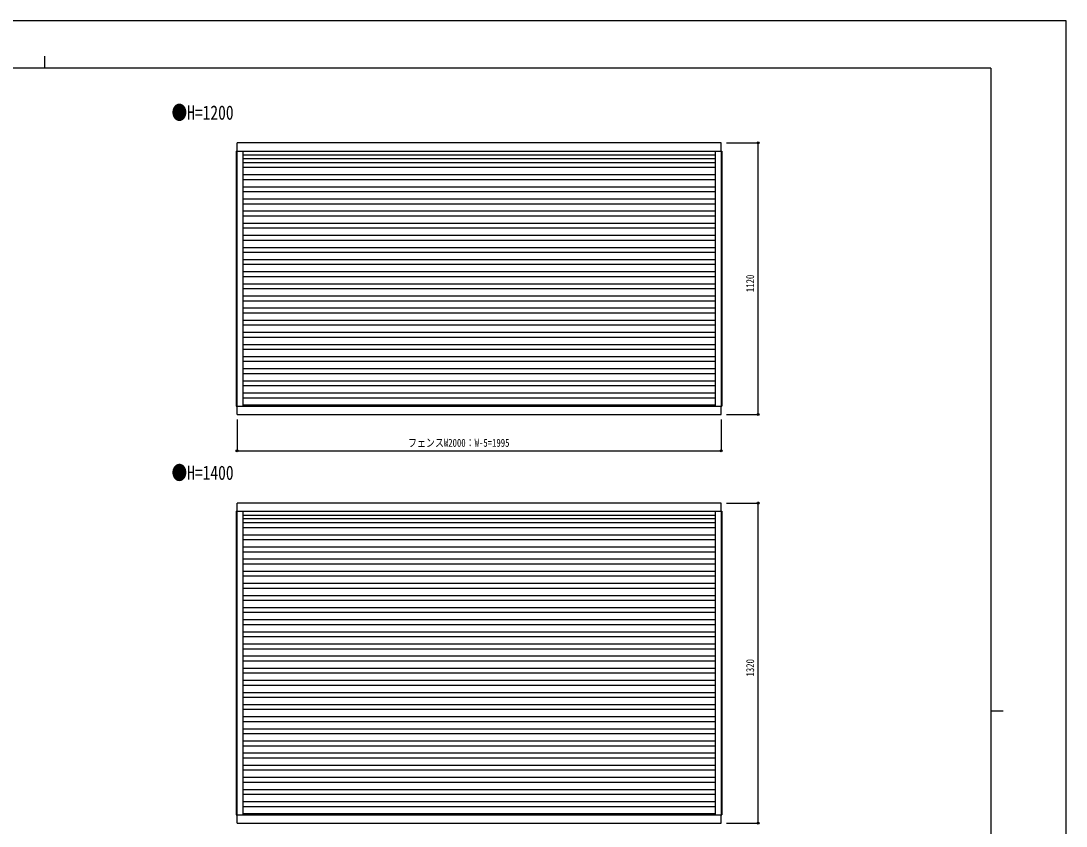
# Model space of a CAD drawing. Units: millimetres, scale not verified. Extents: x -4205 to 4205, y -2970 to 2970.
# Drawn here: x -103 to 4205, y -350 to 2970 of the extents above; entities that cross this region are included whole.
import ezdxf
from ezdxf.enums import TextEntityAlignment as Align

# ---------------------------------------------------------------- set-up
doc = ezdxf.new("R2010")
doc.units = ezdxf.units.MM
doc.header["$LTSCALE"] = 10
for name, color, linetype in [('0-1_USER1', 3, 'Continuous'), ('0-2_YKK_A1', 4, 'Continuous'), ('0-3_YKK_D', 6, 'Continuous'), ('0-4_YKK_ZWAK', 7, 'Continuous')]:
    doc.layers.add(name, color=color, linetype=linetype)
doc.styles.add('ＭＳ ゴシック', font='')
doc.styles.get('ＭＳ ゴシック').set_extended_font_data('MS Gothic')

msp = doc.modelspace()

# ---------------------------------------------------------------- linework, layer by layer
at = {"layer": '0-2_YKK_A1'}
for p, q in [((2782.99, 2466.91), (787.99, 2466.91)), ((787.99, 2432.91), (787.99, 2466.91)), ((2782.99, 2432.91), (2782.99, 2466.91)), ((784.99, 2432.91), (2785.99, 2432.91)), ((784.99, 2432.91), (784.99, 1380.91)), ((787.19, 2432.91), (787.19, 1380.91)), ((812.19, 2432.91), (812.19, 1380.91)), ((2758.79, 2431.91), (812.19, 2431.91)), ((2758.79, 2415.91), (812.19, 2415.91)), ((2758.79, 2432.91), (2758.79, 1380.91)), ((2783.79, 2432.91), (2783.79, 1380.91)), ((2785.99, 2432.91), (2785.99, 1380.91)), ((2758.79, 2401.91), (812.19, 2401.91)), ((2758.79, 2384.91), (812.19, 2384.91)), ((2758.79, 2364.91), (812.19, 2364.91)), ((2758.79, 2334.91), (812.19, 2334.91)), ((2758.79, 2314.91), (812.19, 2314.91)), ((2758.79, 2284.91), (812.19, 2284.91)), ((2758.79, 2264.91), (812.19, 2264.91)), ((2758.79, 2234.91), (812.19, 2234.91)), ((2758.79, 2214.91), (812.19, 2214.91)), ((2758.79, 2184.91), (812.19, 2184.91)), ((2758.79, 2164.91), (812.19, 2164.91)), ((2758.79, 2134.91), (812.19, 2134.91)), ((2758.79, 2114.91), (812.19, 2114.91)), ((2758.79, 2084.91), (812.19, 2084.91)), ((2758.79, 2064.91), (812.19, 2064.91)), ((2758.79, 2034.91), (812.19, 2034.91)), ((2758.79, 2014.91), (812.19, 2014.91)), ((2758.79, 1984.91), (812.19, 1984.91)), ((2758.79, 1964.91), (812.19, 1964.91)), ((2758.79, 1934.91), (812.19, 1934.91)), ((2758.79, 1914.91), (812.19, 1914.91)), ((2758.79, 1884.91), (812.19, 1884.91)), ((2758.79, 1864.91), (812.19, 1864.91)), ((2758.79, 1834.91), (812.19, 1834.91)), ((2758.79, 1814.91), (812.19, 1814.91)), ((2758.79, 1784.91), (812.19, 1784.91)), ((2758.79, 1764.91), (812.19, 1764.91)), ((2758.79, 1734.91), (812.19, 1734.91)), ((2758.79, 1714.91), (812.19, 1714.91)), ((2758.79, 1684.91), (812.19, 1684.91)), ((2758.79, 1664.91), (812.19, 1664.91)), ((2758.79, 1634.91), (812.19, 1634.91)), ((2758.79, 1614.91), (812.19, 1614.91)), ((2758.79, 1584.91), (812.19, 1584.91)), ((2758.79, 1564.91), (812.19, 1564.91)), ((2758.79, 1534.91), (812.19, 1534.91)), ((2758.79, 1514.91), (812.19, 1514.91)), ((2758.79, 1484.91), (812.19, 1484.91)), ((2758.79, 1464.91), (812.19, 1464.91)), ((2758.79, 1434.91), (812.19, 1434.91)), ((784.99, 1380.91), (2785.99, 1380.91)), ((787.99, 1346.91), (787.99, 1380.91)), ((2758.79, 1414.91), (812.19, 1414.91)), ((2758.79, 1384.91), (812.19, 1384.91)), ((2782.99, 1346.91), (2782.99, 1380.91)), ((787.99, 1346.91), (2782.99, 1346.91)), ((784.99, 947.94), (2785.99, 947.94)), ((784.99, 947.94), (784.99, -304.06)), ((787.19, 947.94), (787.19, -304.06)), ((2782.99, 981.94), (787.99, 981.94)), ((787.99, 947.94), (787.99, 981.94)), ((812.19, 947.94), (812.19, -304.06)), ((2758.79, 947.94), (2758.79, -304.06)), ((2782.99, 947.94), (2782.99, 981.94)), ((2783.79, 947.94), (2783.79, -304.06)), ((2785.99, 947.94), (2785.99, -304.06)), ((2758.79, 946.94), (812.19, 946.94)), ((2758.79, 930.94), (812.19, 930.94)), ((2758.79, 916.94), (812.19, 916.94)), ((2758.79, 899.94), (812.19, 899.94)), ((2758.79, 879.94), (812.19, 879.94)), ((2758.79, 849.94), (812.19, 849.94)), ((2758.79, 829.94), (812.19, 829.94)), ((2758.79, 799.94), (812.19, 799.94)), ((2758.79, 779.94), (812.19, 779.94)), ((2758.79, 749.94), (812.19, 749.94)), ((2758.79, 729.94), (812.19, 729.94)), ((2758.79, 699.94), (812.19, 699.94)), ((2758.79, 679.94), (812.19, 679.94)), ((2758.79, 649.94), (812.19, 649.94)), ((2758.79, 629.94), (812.19, 629.94)), ((2758.79, 599.94), (812.19, 599.94)), ((2758.79, 579.94), (812.19, 579.94)), ((2758.79, 549.94), (812.19, 549.94)), ((2758.79, 529.94), (812.19, 529.94)), ((2758.79, 499.94), (812.19, 499.94)), ((2758.79, 479.94), (812.19, 479.94)), ((2758.79, 449.94), (812.19, 449.94)), ((2758.79, 429.94), (812.19, 429.94)), ((2758.79, 399.94), (812.19, 399.94)), ((2758.79, 379.94), (812.19, 379.94)), ((2758.79, 349.94), (812.19, 349.94)), ((2758.79, 329.94), (812.19, 329.94)), ((2758.79, 299.94), (812.19, 299.94)), ((2758.79, 279.94), (812.19, 279.94)), ((2758.79, 249.94), (812.19, 249.94)), ((2758.79, 229.94), (812.19, 229.94)), ((2758.79, 199.94), (812.19, 199.94)), ((2758.79, 179.94), (812.19, 179.94)), ((2758.79, 149.94), (812.19, 149.94)), ((2758.79, 129.94), (812.19, 129.94)), ((2758.79, 99.94), (812.19, 99.94)), ((2758.79, 79.94), (812.19, 79.94)), ((2758.79, 49.94), (812.19, 49.94)), ((2758.79, 29.94), (812.19, 29.94)), ((2758.79, -0.06), (812.19, -0.06)), ((2758.79, -20.06), (812.19, -20.06)), ((2758.79, -50.06), (812.19, -50.06)), ((2758.79, -70.06), (812.19, -70.06)), ((2758.79, -100.06), (812.19, -100.06)), ((2758.79, -120.06), (812.19, -120.06)), ((2758.79, -150.06), (812.19, -150.06)), ((2758.79, -170.06), (812.19, -170.06)), ((2758.79, -200.06), (812.19, -200.06)), ((2758.79, -220.06), (812.19, -220.06)), ((2758.79, -250.06), (812.19, -250.06)), ((2758.79, -270.06), (812.19, -270.06)), ((2758.79, -300.06), (812.19, -300.06)), ((784.99, -304.06), (2785.99, -304.06)), ((787.99, -338.06), (787.99, -304.06)), ((787.99, -338.06), (2782.99, -338.06)), ((2782.99, -338.06), (2782.99, -304.06))]:
    msp.add_line(p, q, dxfattribs=at)
at = {"layer": '0-3_YKK_D'}
for p, q in [((2805.99, 2466.91), (2936.99, 2466.91)), ((2935.99, 1346.91), (2935.99, 2466.91)), ((2805.99, 1346.91), (2936.99, 1346.91)), ((787.99, 1326.91), (787.99, 1195.91)), ((2782.99, 1326.91), (2782.99, 1195.91)), ((787.99, 1196.91), (2782.99, 1196.91)), ((2805.99, 981.94), (2936.99, 981.94)), ((2935.99, -338.06), (2935.99, 981.94)), ((2805.99, -338.06), (2936.99, -338.06))]:
    msp.add_line(p, q, dxfattribs=at)
for centre in [(2935.99, 2466.91), (2935.99, 1346.91), (787.99, 1196.91), (2782.99, 1196.91), (2935.99, 981.94), (2935.99, -338.06)]:
    msp.add_circle(centre, 4.25, dxfattribs=at)
at = {"layer": '0-4_YKK_ZWAK'}
for p, q in [((-4.98, 2825), (-4.98, 2775)), ((3895.02, 2775), (-3904.98, 2775)), ((3895.02, 2775), (3895.02, -2525)), ((3895.02, 125), (3945.02, 125))]:
    msp.add_line(p, q, dxfattribs=at)
msp.add_lwpolyline([(-4205, -2970), (4205, -2970), (4205, 2970), (-4205, 2970)], close=True, dxfattribs=at)

# ---------------------------------------------------------------- texts
at = {"layer": '0-1_USER1', "style": 'ＭＳ ゴシック', "width": 0.8}
for s, p in [('●H=1200', (518.32, 2545)), ('●H=1400', (518.32, 1060.04))]:
    msp.add_text(s, height=58.65, dxfattribs=at).set_placement(p, align=Align.BOTTOM_LEFT)
at = {"layer": '0-3_YKK_D', "style": 'ＭＳ ゴシック', "width": 0.8}
for s, p in [('1120', (2928.99, 1851.71)), ('1320', (2928.99, 266.74))]:
    msp.add_text(s, height=32.99, rotation=90, dxfattribs=at).set_placement(p, align=Align.BOTTOM_LEFT)
msp.add_text('フェンスW2000：W-5=1995', height=32.99, dxfattribs=at).set_placement((1492.69, 1203.91), align=Align.BOTTOM_LEFT)

doc.saveas('drawing.dxf')
